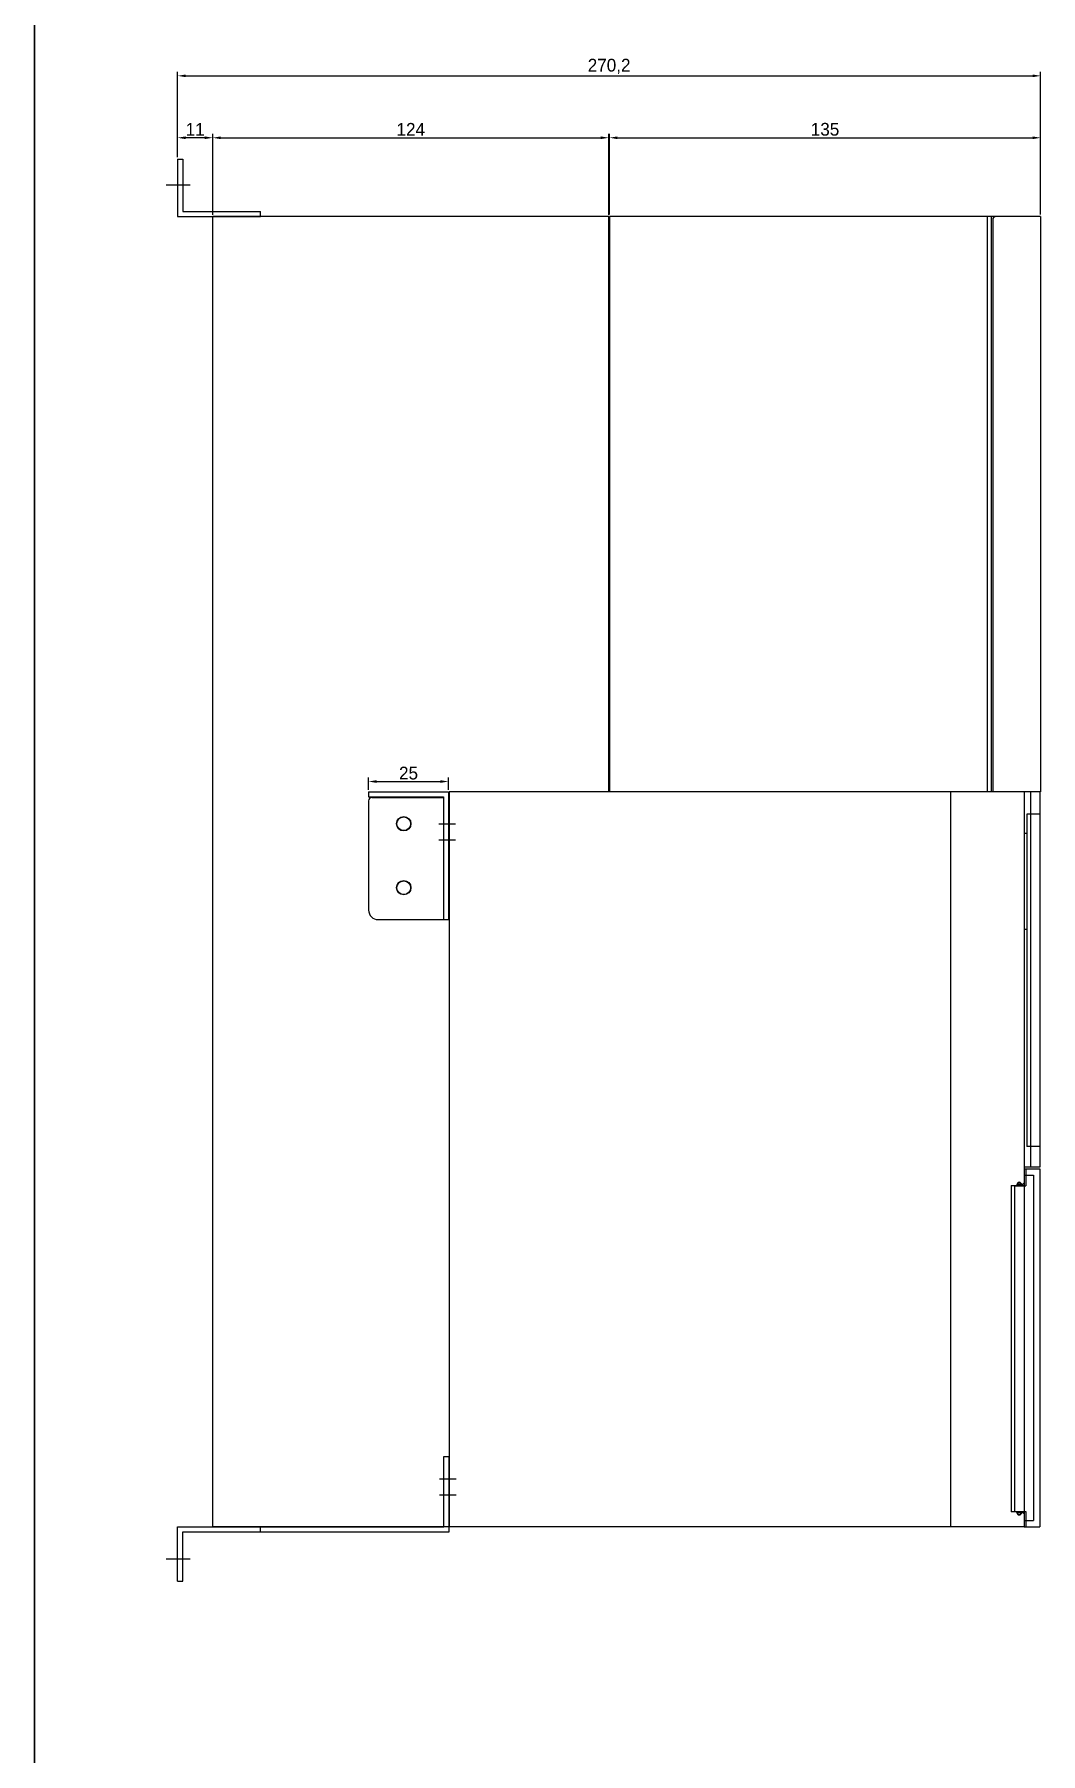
# Model space of a CAD drawing. Header units: millimetres. Extents: x 18670 to 20876, y -1616 to -172.
# Drawn here: x 18670 to 18985, y -1254 to -716 of the extents above; entities that cross this region are included whole.
import ezdxf

# ---------------------------------------------------------------- set-up
doc = ezdxf.new("R2010")
doc.units = ezdxf.units.MM
for name, color, linetype in [('CASE', 7, 'Continuous'), ('CASE BRACKET', 7, 'Continuous'), ('CASE COVER', 7, 'Continuous'), ('PCB BASE', 7, 'Continuous'), ('PCB BODY', 7, 'Continuous'), ('PCB COVER', 7, 'Continuous'), ('방열판', 7, 'Continuous')]:
    doc.layers.add(name, color=color, linetype=linetype)
doc.dimstyles.get("Standard").update_dxf_attribs({"dimtxt": 4, "dimasz": 2, "dimexe": 0.4, "dimexo": 0.9, "dimgap": 0.9, "dimtad": 1, "dimdsep": 46, "dimtxsty": 'Standard', "dimcen": 0.09, "dimclrd": 6, "dimclre": 6, "dimclrt": 4, "dimadec": 0, "dimazin": 2, "dimtfac": 1, "dimtofl": 0, "dimtmove": 0, "dimatfit": 3, "dimfxl": 1, "dimtolj": 1, "dimtzin": 0, "dimarcsym": 0})

# ---------------------------------------------------------------- blocks, each defined once
blk = doc.blocks.new('*D792')
at = {"color": 6, "lineweight": -2, "transparency": 16777216}
for p, q in [((18714.62, -754.71), (18714.62, -728.01)), ((18717.12, -729.26), (18982.32, -729.26)), ((18984.82, -772.7), (18984.82, -728.01))]:
    blk.add_line(p, q, dxfattribs=at)
at = {"color": 6, "transparency": 16777216}
for points in [[(18717.12, -728.85), (18717.12, -729.68), (18714.62, -729.26)], [(18982.32, -728.85), (18982.32, -729.68), (18984.82, -729.26)]]:
    blk.add_solid(points, dxfattribs=at)
at = {"layer": 'Defpoints', "color": 0, "transparency": 16777216}
for p in [(18984.82, -729.26), (18714.62, -755.33), (18984.82, -773.33)]:
    blk.add_point(p, dxfattribs=at)
at = {"color": 1, "transparency": 16777216, "insert": (18849.72, -726.3), "char_height": 4, "attachment_point": 5}
blk.add_mtext('270,2', dxfattribs=at)
blk = doc.blocks.new('*D793')
at = {"color": 6, "lineweight": -2, "transparency": 16777216}
for p, q in [((18725.62, -772.71), (18725.62, -747.39)), ((18849.62, -772.71), (18849.62, -747.39)), ((18728.12, -748.64), (18847.12, -748.64))]:
    blk.add_line(p, q, dxfattribs=at)
at = {"color": 6, "transparency": 16777216}
for points in [[(18728.12, -748.22), (18728.12, -749.06), (18725.62, -748.64)], [(18847.12, -748.22), (18847.12, -749.06), (18849.62, -748.64)]]:
    blk.add_solid(points, dxfattribs=at)
at = {"layer": 'Defpoints', "color": 0, "transparency": 16777216}
for p in [(18849.62, -748.64), (18725.62, -773.33), (18849.62, -773.33)]:
    blk.add_point(p, dxfattribs=at)
at = {"color": 1, "transparency": 16777216, "insert": (18787.62, -746.01), "char_height": 4, "attachment_point": 5}
blk.add_mtext('124', dxfattribs=at)
blk = doc.blocks.new('*D794')
at = {"color": 6, "lineweight": -2, "transparency": 16777216}
for p, q in [((18849.82, -772.7), (18849.82, -747.39)), ((18984.82, -772.7), (18984.82, -747.39)), ((18852.32, -748.64), (18982.32, -748.64))]:
    blk.add_line(p, q, dxfattribs=at)
at = {"color": 6, "transparency": 16777216}
for points in [[(18852.32, -748.22), (18852.32, -749.06), (18849.82, -748.64)], [(18982.32, -748.22), (18982.32, -749.06), (18984.82, -748.64)]]:
    blk.add_solid(points, dxfattribs=at)
at = {"layer": 'Defpoints', "color": 0, "transparency": 16777216}
for p in [(18984.82, -748.64), (18849.82, -773.33), (18984.82, -773.33)]:
    blk.add_point(p, dxfattribs=at)
at = {"color": 1, "transparency": 16777216, "insert": (18917.32, -746.01), "char_height": 4, "attachment_point": 5}
blk.add_mtext('135', dxfattribs=at)
blk = doc.blocks.new('*D795')
at = {"color": 6, "lineweight": -2, "transparency": 16777216}
for p, q in [((18714.62, -754.71), (18714.62, -747.39)), ((18725.62, -772.71), (18725.62, -747.39)), ((18723.12, -748.64), (18717.12, -748.64))]:
    blk.add_line(p, q, dxfattribs=at)
at = {"color": 6, "transparency": 16777216}
for points in [[(18717.12, -748.22), (18717.12, -749.06), (18714.62, -748.64)], [(18723.12, -748.22), (18723.12, -749.06), (18725.62, -748.64)]]:
    blk.add_solid(points, dxfattribs=at)
at = {"layer": 'Defpoints', "color": 0, "transparency": 16777216}
for p in [(18714.62, -748.64), (18714.62, -755.33), (18725.62, -773.33)]:
    blk.add_point(p, dxfattribs=at)
at = {"color": 1, "transparency": 16777216, "insert": (18720.12, -746.01), "char_height": 4, "attachment_point": 5}
blk.add_mtext('11', dxfattribs=at)
blk = doc.blocks.new('*D796')
at = {"color": 6, "lineweight": -2, "transparency": 16777216}
for p, q in [((18774.42, -952.71), (18774.42, -948.86)), ((18776.92, -950.11), (18796.92, -950.11)), ((18799.42, -952.71), (18799.42, -948.86))]:
    blk.add_line(p, q, dxfattribs=at)
at = {"color": 6, "transparency": 16777216}
for points in [[(18776.92, -949.69), (18776.92, -950.53), (18774.42, -950.11)], [(18796.92, -949.69), (18796.92, -950.53), (18799.42, -950.11)]]:
    blk.add_solid(points, dxfattribs=at)
at = {"layer": 'Defpoints', "color": 0, "transparency": 16777216}
for p in [(18799.42, -950.11), (18774.42, -953.33), (18799.42, -953.33)]:
    blk.add_point(p, dxfattribs=at)
at = {"color": 1, "transparency": 16777216, "insert": (18786.92, -947.49), "char_height": 4, "attachment_point": 5}
blk.add_mtext('25', dxfattribs=at)

msp = doc.modelspace()

# ---------------------------------------------------------------- linework, layer by layer
for p, q in [((18669.776, -1453.628), (18669.776, -172.361)), ((18669.776, -172.361), (18669.776, -1615.542))]:
    msp.add_line(p, q)
at = {"layer": 'CASE'}
for p, q in [((18983.318, -773.329), (18849.818, -773.329)), ((18849.818, -773.329), (18849.818, -953.332)), ((18968.118, -773.329), (18968.118, -953.332)), ((18969.318, -773.329), (18969.318, -953.332)), ((18956.618, -953.332), (18799.618, -953.332)), ((18799.618, -953.332), (18799.618, -1183.332)), ((18956.618, -953.332), (18956.618, -1183.332)), ((18956.618, -1183.332), (18725.618, -1183.332)), ((18956.618, -1183.332), (18799.618, -1183.332))]:
    msp.add_line(p, q, dxfattribs=at)
at = {"layer": 'CASE BRACKET', "color": 2}
for p, q in [((18714.618, -755.332), (18716.218, -755.332)), ((18714.618, -755.332), (18714.618, -773.332)), ((18716.218, -755.332), (18716.218, -771.732)), ((18711.07, -763.332), (18718.525, -763.332)), ((18714.618, -773.332), (18740.618, -773.332)), ((18716.218, -771.732), (18740.618, -771.732)), ((18740.618, -773.332), (18740.618, -771.732)), ((18774.418, -953.332), (18799.418, -953.332)), ((18774.418, -953.332), (18774.418, -954.932)), ((18774.418, -954.932), (18797.818, -954.932)), ((18774.418, -956.132), (18774.418, -990.332)), ((18775.418, -955.132), (18797.818, -955.132)), ((18797.818, -954.932), (18797.818, -993.332)), ((18799.418, -953.332), (18799.418, -993.332)), ((18796.441, -963.332), (18801.649, -963.332)), ((18796.441, -968.332), (18801.649, -968.332)), ((18777.418, -993.332), (18799.418, -993.332)), ((18798.018, -1183.332), (18798.018, -1161.332)), ((18798.018, -1161.332), (18799.618, -1161.332)), ((18799.618, -1184.932), (18799.618, -1161.332)), ((18796.641, -1168.332), (18801.849, -1168.332)), ((18796.641, -1173.332), (18801.849, -1173.332)), ((18714.618, -1200.332), (18714.618, -1183.332)), ((18714.618, -1183.332), (18798.018, -1183.332)), ((18740.618, -1184.932), (18740.618, -1183.332)), ((18716.218, -1184.932), (18799.618, -1184.932)), ((18716.218, -1200.332), (18716.218, -1184.932)), ((18711.07, -1193.332), (18718.525, -1193.332)), ((18714.618, -1200.332), (18716.218, -1200.332))]:
    msp.add_line(p, q, dxfattribs=at)
for centre in [(18785.418, -963.332), (18785.418, -983.332)]:
    msp.add_circle(centre, 2.25, dxfattribs=at)
for centre, radius, start, end in [((18775.418, -956.132), 1, 90, 180), ((18777.418, -990.332), 3, 180, 270)]:
    msp.add_arc(centre, radius, start, end, dxfattribs=at)
at = {"layer": 'CASE COVER'}
for p, q in [((18969.818, -774.329), (18969.818, -953.332)), ((18984.818, -773.329), (18970.818, -773.329)), ((18984.818, -773.329), (18984.818, -953.332))]:
    msp.add_line(p, q, dxfattribs=at)
msp.add_arc((18970.818, -774.329), 1, 90, 180, dxfattribs=at)
at = {"layer": 'PCB BASE'}
for p, q in [((18979.618, -953.332), (18956.618, -953.332)), ((18956.618, -953.332), (18956.618, -1183.332)), ((18979.618, -953.332), (18979.618, -1076.532)), ((18956.618, -958.332), (18956.618, -1178.332)), ((18979.618, -1075.832), (18978.868, -1076.532)), ((18975.618, -1076.532), (18975.618, -1178.632)), ((18975.618, -1076.532), (18979.618, -1076.532)), ((18977.368, -1076.282), (18977.368, -1076.532)), ((18978.868, -1076.282), (18977.368, -1076.282)), ((18978.868, -1076.532), (18978.868, -1076.282)), ((18979.618, -1183.332), (18956.618, -1183.332)), ((18979.618, -1178.632), (18975.618, -1178.632)), ((18977.368, -1178.882), (18977.368, -1178.632)), ((18978.868, -1178.882), (18977.368, -1178.882)), ((18978.868, -1178.632), (18978.868, -1178.882)), ((18979.618, -1179.332), (18978.868, -1178.632)), ((18979.618, -1178.632), (18979.618, -1183.332))]:
    msp.add_line(p, q, dxfattribs=at)
for centre, start, end in [((18978.118, -1076.282), 0, 180), ((18978.118, -1178.882), 180, 0)]:
    msp.add_arc(centre, 0.75, start, end, dxfattribs=at)
at = {"layer": 'PCB BODY'}
for p, q in [((18979.618, -953.332), (18979.618, -1070.832)), ((18984.618, -953.332), (18979.618, -953.332)), ((18981.618, -953.332), (18981.618, -1070.832)), ((18984.618, -953.332), (18984.618, -1070.832)), ((18980.516, -960.332), (18980.516, -1064.332)), ((18984.618, -960.332), (18980.516, -960.332)), ((18980.516, -966.332), (18979.618, -966.332)), ((18979.618, -996.332), (18980.516, -996.332)), ((18984.618, -1064.332), (18980.516, -1064.332)), ((18984.618, -1070.832), (18979.618, -1070.832))]:
    msp.add_line(p, q, dxfattribs=at)
at = {"layer": 'PCB COVER'}
for p, q in [((18979.618, -1071.332), (18984.618, -1071.332)), ((18979.618, -1071.332), (18979.618, -1076.632)), ((18979.618, -1073.332), (18980.218, -1073.332)), ((18980.218, -1071.332), (18980.218, -1076.632)), ((18980.218, -1073.332), (18982.618, -1073.332)), ((18982.618, -1073.332), (18982.618, -1181.332)), ((18984.618, -1071.332), (18984.618, -1183.332)), ((18976.618, -1076.632), (18976.618, -1178.532)), ((18976.618, -1076.632), (18980.218, -1076.632)), ((18977.368, -1076.632), (18977.368, -1076.578)), ((18977.368, -1076.578), (18978.868, -1076.578)), ((18978.868, -1076.578), (18978.868, -1076.632)), ((18979.618, -1076.632), (18979.618, -1178.532)), ((18976.618, -1178.532), (18980.218, -1178.532)), ((18977.368, -1178.532), (18977.368, -1178.587)), ((18977.368, -1178.587), (18978.868, -1178.587)), ((18978.868, -1178.587), (18978.868, -1178.532)), ((18979.618, -1178.532), (18979.618, -1183.332)), ((18979.618, -1181.332), (18980.218, -1181.332)), ((18979.618, -1183.332), (18984.618, -1183.332)), ((18980.218, -1178.532), (18980.218, -1183.332)), ((18980.218, -1181.332), (18982.618, -1181.332))]:
    msp.add_line(p, q, dxfattribs=at)
for centre, start, end in [((18978.118, -1076.578), 0, 180), ((18978.118, -1178.587), 180, 0)]:
    msp.add_arc(centre, 0.75, start, end, dxfattribs=at)
at = {"layer": '방열판', "ltscale": 10}
for p, q in [((18849.618, -773.332), (18725.618, -773.332)), ((18725.618, -1183.332), (18725.618, -773.332)), ((18849.618, -953.332), (18849.618, -773.332))]:
    msp.add_line(p, q, dxfattribs=at)
at = {"layer": '방열판'}
for centre in [(18785.418, -963.332), (18785.418, -983.332)]:
    msp.add_circle(centre, 2.15, dxfattribs=at)

# ---------------------------------------------------------------- dimensions: what is measured, and where the dimension line sits
at = {"color": 2}
dim = msp.add_linear_dim(base=(18984.818, -729.262), p1=(18714.618, -755.332), p2=(18984.818, -773.329), angle=180, dimstyle='Standard', override={"dimasz": 2.5, "dimexe": 1.25, "dimexo": 0.625, "dimgap": 0.625, "dimdsep": 44, "dimcen": 2.5, "dimclrt": 1, "dimazin": 0, "dimtofl": 1, "dimtolj": 0, "dimtzin": 8}, dxfattribs=at)
dim.commit()
dim.dimension.update_dxf_attribs({"geometry": '*D792', "text_midpoint": (18849.718, -729.262), "dimtype": 160})
dim = msp.add_linear_dim(base=(18714.618, -748.639), p1=(18725.618, -773.332), p2=(18714.618, -755.332), angle=180, dimstyle='Standard', override={"dimasz": 2.5, "dimexe": 1.25, "dimexo": 0.625, "dimgap": 0.625, "dimdsep": 44, "dimcen": 2.5, "dimclrt": 1, "dimazin": 0, "dimtofl": 1, "dimtolj": 0, "dimtzin": 8})
dim.commit()
dim.dimension.update_dxf_attribs({"geometry": '*D795', "text_midpoint": (18720.118, -746.014)})
for base, p1, p2, picture, middle in [((18849.618, -748.639), (18725.618, -773.332), (18849.618, -773.332), '*D793', (18787.618, -746.014)), ((18984.818, -748.639), (18849.818, -773.329), (18984.818, -773.329), '*D794', (18917.318, -746.014))]:
    dim = msp.add_linear_dim(base=base, p1=p1, p2=p2, angle=180, dimstyle='Standard', override={"dimasz": 2.5, "dimexe": 1.25, "dimexo": 0.625, "dimgap": 0.625, "dimdsep": 44, "dimcen": 2.5, "dimclrt": 1, "dimazin": 0, "dimtofl": 1, "dimtolj": 0, "dimtzin": 8}, dxfattribs=at)
    dim.commit()
    dim.dimension.update_dxf_attribs({"geometry": picture, "text_midpoint": middle})
dim = msp.add_linear_dim(base=(18799.418, -950.11), p1=(18774.418, -953.332), p2=(18799.418, -953.332), dimstyle='Standard', override={"dimasz": 2.5, "dimexe": 1.25, "dimexo": 0.625, "dimgap": 0.625, "dimdsep": 44, "dimcen": 2.5, "dimclrt": 1, "dimazin": 0, "dimtofl": 1, "dimtolj": 0, "dimtzin": 8})
dim.commit()
dim.dimension.update_dxf_attribs({"geometry": '*D796', "text_midpoint": (18786.918, -947.485)})

doc.saveas('drawing.dxf')
